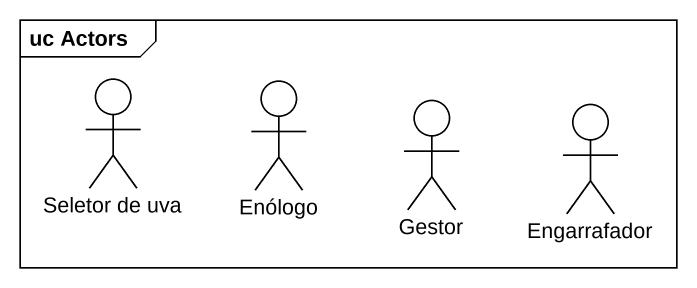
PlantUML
@startuml
mainframe uc Actors
actor "Seletor de uva" as Seletor_de_uva
actor Enólogo
actor Gestor
actor Engarrafador
@enduml
